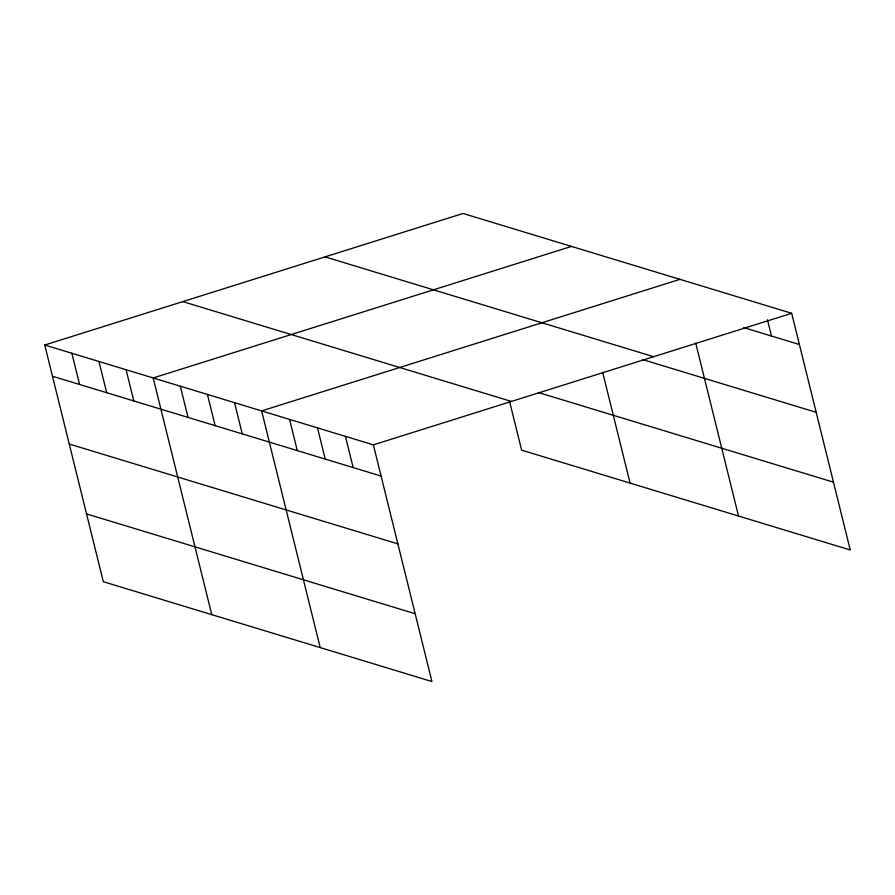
<?xml version="1.0" encoding="UTF-8"?>
<svg xmlns="http://www.w3.org/2000/svg" width="895" height="895" viewBox="0 0 895 895"><rect width="100%" height="100%" fill="white"/><g stroke="black" fill="none" stroke-linecap="round" stroke-linejoin="round"><path stroke-width="1.34" d="M44.75 345.022L373.372 444.849L431.938 681.531L103.328 581.705L44.75 345.022L463.062 213.469L791.672 313.295L850.25 549.977L521.628 450.151L509.546 401.329M571.502 246.405L153.19 377.958L211.768 614.652M679.943 279.352L261.642 410.906L320.209 647.6M373.372 444.849L791.672 313.295M743.532 327.536L799.403 344.508M325.019 256.876L653.63 356.702M642.487 359.544L816.184 412.315M538.421 392.547L833.469 482.17M182.793 301.604L511.414 401.43M52.481 376.236L381.091 476.062M69.251 444.043L397.872 543.869M86.546 513.909L415.168 613.735M767.44 319.739L771.468 336.017M695.728 343.109L738.52 516.035M602.659 372.298L630.08 483.099M345.436 436.357L353.156 467.582M317.501 427.877L325.232 459.09M289.566 419.386L297.297 450.61M234.524 402.672L242.254 433.885M207.416 394.438L215.147 425.651M180.309 386.204L188.028 417.417M126.083 369.724L133.814 400.938M98.976 361.49L106.695 392.704M71.857 353.256L79.588 384.47"/></g></svg>
